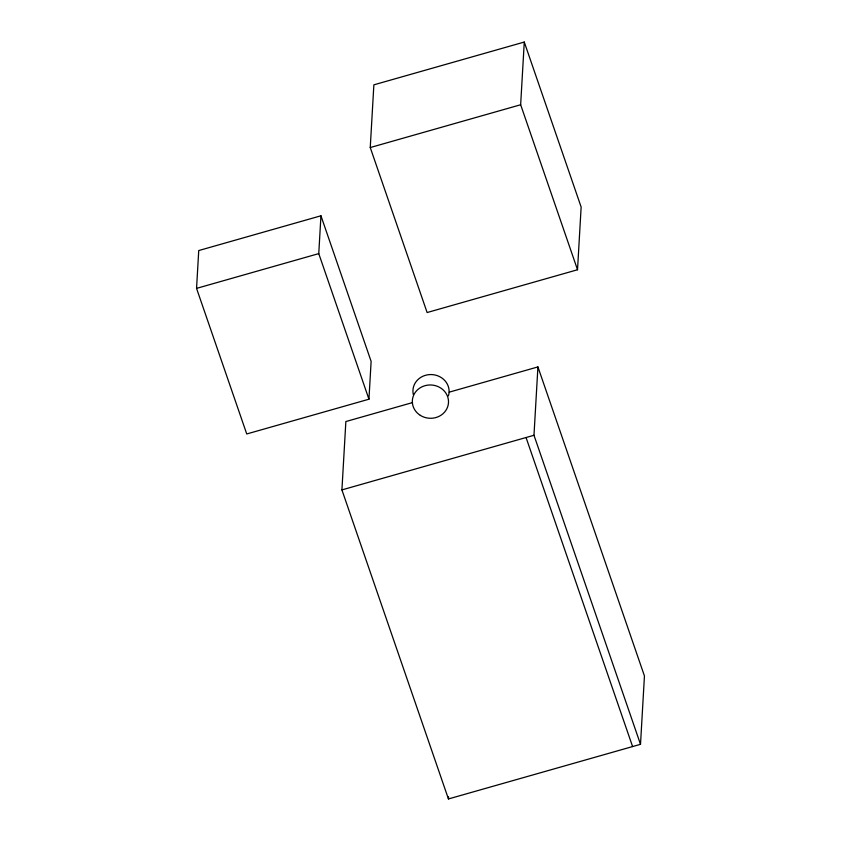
<?xml version="1.0" encoding="UTF-8"?>
<svg xmlns="http://www.w3.org/2000/svg" width="841" height="841" viewBox="0 0 841 841"><rect width="100%" height="100%" fill="white"/><g stroke="black" fill="none" stroke-linecap="round" stroke-linejoin="round"><path stroke-width="1.26" d="M196.552 288.379L198.739 250.555L320.947 215.79L371.123 361.378L368.947 399.202L246.739 433.967L196.552 288.379L318.76 253.614L320.947 215.79M449.241 392.148L537.925 366.918L644.448 675.964L640.506 744.317L448.442 798.95L341.919 489.904L345.861 421.551L412.542 402.576M370.25 147.543L373.867 84.836L524.269 42.05L581.142 207.044L577.525 269.751L427.123 312.537L370.25 147.543L520.653 104.757L524.269 42.05M448.442 798.95L448.568 796.816M640.506 744.317L533.982 435.27L537.925 366.918M341.919 489.904L533.982 435.27M520.653 104.757L577.525 269.751M526.056 437.52L632.59 746.566M318.76 253.614L368.947 399.202M413.351 394.671A18.103 16.662 3.3 0 1 431.496 374.56A18.103 16.662 3.3 0 1 448.453 395.827M420.321 415.37A18.103 16.662 3.3 0 0 448.474 402.934A18.103 16.662 3.3 0 0 422.466 386.587A18.103 16.662 3.3 0 0 420.321 415.37"/></g></svg>
